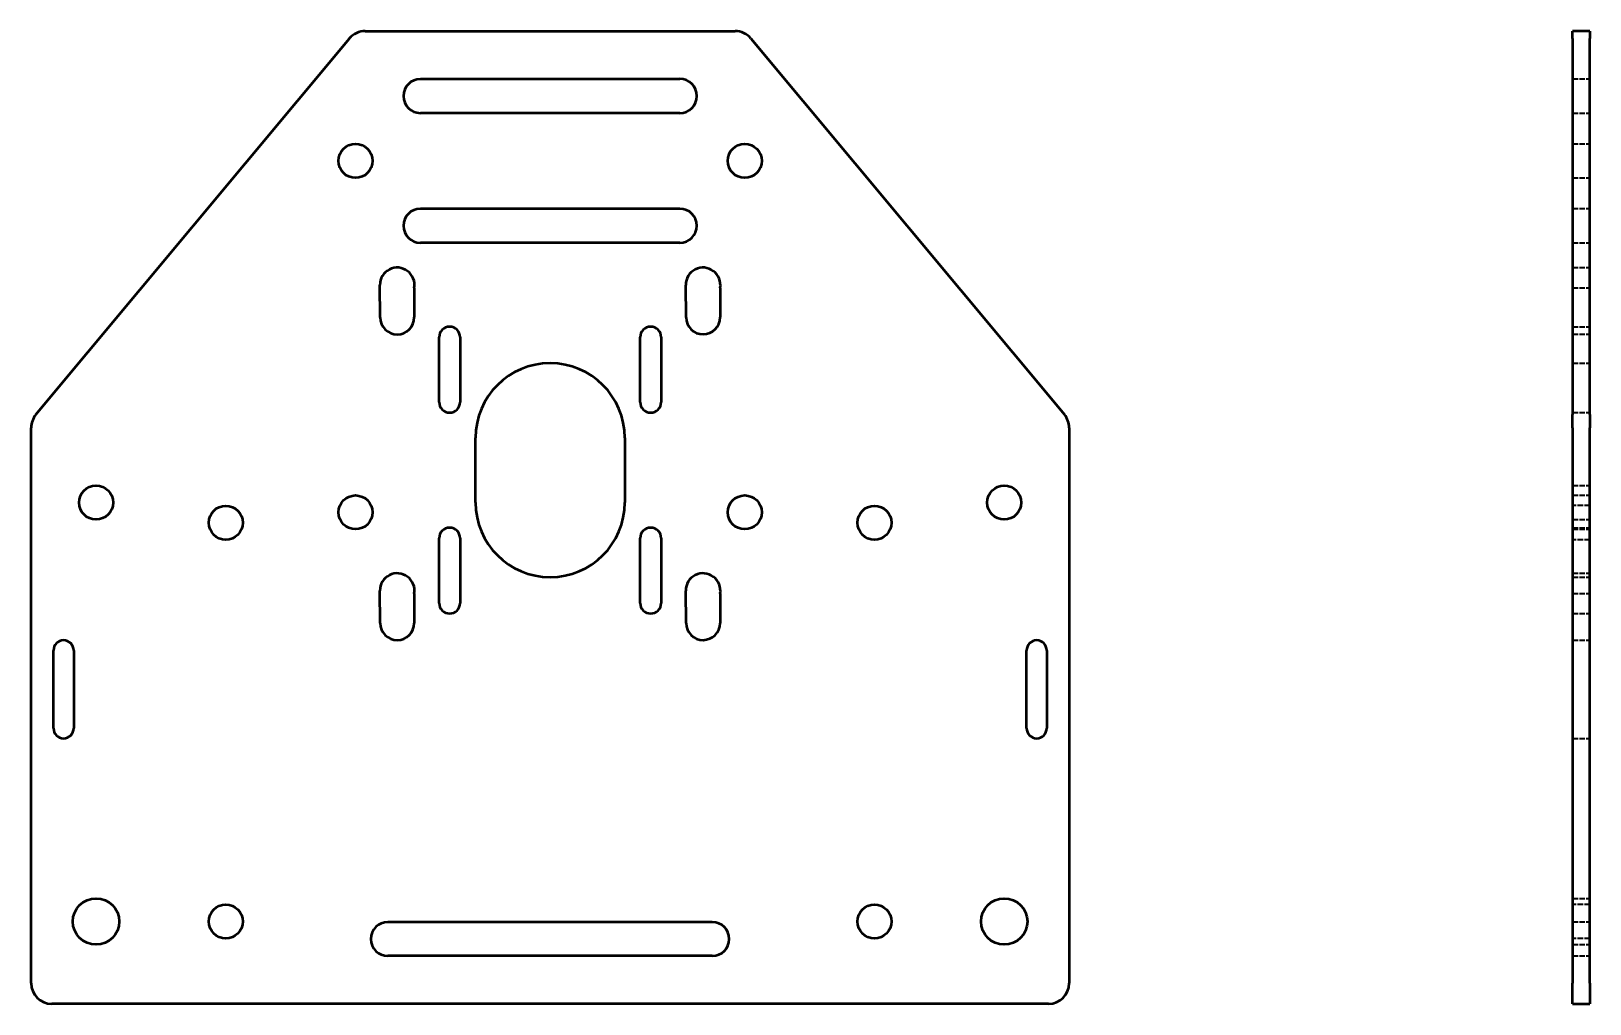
# Model space of a CAD drawing. Header units: millimetres. Extents: x 75 to 316, y 96 to 246.
import ezdxf

# ---------------------------------------------------------------- set-up
doc = ezdxf.new("R2010")
doc.units = ezdxf.units.MM
doc.linetypes.add('DASHED', pattern=[0.2067, 0.1654, -0.0413])
doc.layers.add('Hidden (ANSI)', color=7, linetype='DASHED', lineweight=35)
doc.layers.add('Visible (ANSI)', color=7, linetype='Continuous', lineweight=50)

msp = doc.modelspace()

# ---------------------------------------------------------------- linework, layer by layer
at = {"layer": 'Hidden (ANSI)', "ltscale": 5.060374}
for p, q in [((312.9, 239.05), (315.56, 239.05)), ((312.9, 233.8), (315.56, 233.8)), ((312.9, 229.05), (315.56, 229.05)), ((312.9, 223.8), (315.56, 223.8)), ((312.9, 219.05), (315.56, 219.05)), ((312.9, 213.8), (315.56, 213.8)), ((312.9, 209.96), (315.56, 209.96)), ((312.9, 206.82), (315.56, 206.82)), ((312.9, 200.84), (315.56, 200.84)), ((312.9, 199.67), (315.56, 199.67)), ((312.9, 195.22), (315.56, 195.22)), ((312.9, 187.59), (315.56, 187.59)), ((312.9, 176.35), (315.56, 176.35)), ((312.9, 174.85), (315.56, 174.85)), ((315.56, 173.25), (312.9, 173.25)), ((312.9, 171.1), (315.56, 171.1)), ((312.9, 169.85), (315.56, 169.85)), ((312.9, 169.6), (315.56, 169.6)), ((315.56, 168), (312.9, 168)), ((312.9, 162.82), (315.56, 162.82)), ((312.9, 162.22), (315.56, 162.22)), ((312.9, 159.68), (315.56, 159.68)), ((312.9, 156.6), (315.56, 156.6)), ((312.9, 152.53), (315.56, 152.53)), ((312.9, 152.48), (315.56, 152.48)), ((312.9, 137.36), (315.56, 137.36)), ((312.9, 112.69), (315.56, 112.69)), ((315.56, 111.75), (312.9, 111.75)), ((312.9, 109.05), (315.56, 109.05)), ((315.56, 106.5), (312.9, 106.5)), ((312.9, 105.55), (315.56, 105.55)), ((312.9, 103.8), (315.56, 103.8))]:
    msp.add_line(p, q, dxfattribs=at)
at = {"layer": 'Visible (ANSI)'}
for p, q in [((76.03, 187.3), (124.34, 245.28)), ((126.78, 246.42), (183.81, 246.42)), ((186.25, 245.28), (234.56, 187.3)), ((312.9, 245.28), (312.9, 246.42)), ((315.56, 246.42), (312.9, 246.42)), ((312.9, 245.28), (312.9, 187.3)), ((315.56, 246.42), (315.56, 245.28)), ((315.56, 187.3), (315.56, 245.28)), ((135.29, 239.05), (175.29, 239.05)), ((175.29, 233.8), (135.29, 233.8)), ((135.29, 219.05), (175.29, 219.05)), ((175.29, 213.8), (135.29, 213.8)), ((129.1, 202.27), (129.06, 207.27)), ((134.35, 206.82), (134.35, 202.29)), ((176.24, 202.27), (176.2, 207.27)), ((181.49, 206.82), (181.49, 202.29)), ((138.17, 189.22), (138.17, 199.22)), ((141.42, 199.22), (141.42, 189.22)), ((169.16, 189.22), (169.16, 199.22)), ((172.41, 199.22), (172.41, 189.22)), ((75.29, 99.6), (75.29, 185.27)), ((235.29, 185.27), (235.29, 99.6)), ((312.9, 185.27), (312.9, 187.3)), ((312.9, 185.27), (312.9, 99.6)), ((315.56, 187.3), (315.56, 185.27)), ((315.56, 99.6), (315.56, 185.27)), ((143.79, 173.72), (143.79, 183.72)), ((166.79, 183.72), (166.79, 173.72)), ((138.17, 158.23), (138.17, 168.23)), ((141.42, 168.23), (141.42, 158.23)), ((169.16, 158.23), (169.16, 168.23)), ((172.41, 168.23), (172.41, 158.23)), ((129.1, 155.13), (129.06, 160.13)), ((134.35, 159.68), (134.35, 155.15)), ((176.24, 155.13), (176.2, 160.13)), ((181.49, 159.68), (181.49, 155.15)), ((78.73, 138.92), (78.73, 150.92)), ((81.86, 150.92), (81.86, 138.92)), ((228.73, 138.92), (228.73, 150.92)), ((231.86, 150.92), (231.86, 138.92)), ((130.29, 109.05), (180.29, 109.05)), ((180.29, 103.8), (130.29, 103.8)), ((312.9, 96.42), (312.9, 99.6)), ((315.56, 99.6), (315.56, 96.42)), ((232.12, 96.42), (78.47, 96.42)), ((312.9, 96.42), (315.56, 96.42))]:
    msp.add_line(p, q, dxfattribs=at)
for centre, radius in [((125.29, 226.42), 2.63), ((185.29, 226.42), 2.63), ((85.29, 173.72), 2.62), ((225.29, 173.72), 2.62), ((105.29, 170.62), 2.62), ((125.29, 172.22), 2.62), ((185.29, 172.22), 2.62), ((205.29, 170.62), 2.62), ((85.29, 109.12), 3.57), ((105.29, 109.12), 2.62), ((205.29, 109.12), 2.62), ((225.29, 109.12), 3.57)]:
    msp.add_circle(centre, radius, dxfattribs=at)
for centre, radius, start, end in [((126.78, 243.25), 3.18, 90, 140.1944), ((183.81, 243.25), 3.18, 39.8056, 90), ((135.29, 236.42), 2.62, 90, 270), ((175.29, 236.42), 2.63, 270, 90), ((135.29, 216.42), 2.62, 90, 270), ((175.29, 216.42), 2.62, 270, 90), ((131.72, 207.29), 2.67, 349.8183, 180.4813), ((178.86, 207.29), 2.67, 349.8183, 180.4813), ((131.72, 202.29), 2.63, 180.4813, 0), ((178.86, 202.29), 2.62, 180.4813, 0), ((139.8, 199.22), 1.62, 0, 180), ((170.79, 199.22), 1.62, 0, 180), ((155.29, 183.72), 11.5, 0, 180), ((139.8, 189.22), 1.62, 180, 0), ((170.79, 189.22), 1.62, 180, 0), ((78.47, 185.27), 3.17, 140.1944, 180), ((232.12, 185.27), 3.18, 0, 39.8056), ((155.29, 173.72), 11.5, 180, 0), ((139.8, 168.23), 1.62, 0, 180), ((170.79, 168.23), 1.62, 0, 180), ((131.72, 160.15), 2.67, 349.8183, 180.4813), ((178.86, 160.15), 2.67, 349.8183, 180.4813), ((139.8, 158.23), 1.62, 180, 0), ((170.79, 158.23), 1.62, 180, 0), ((131.72, 155.15), 2.63, 180.4813, 0), ((178.86, 155.15), 2.62, 180.4813, 0), ((80.29, 150.92), 1.56, 0, 180), ((230.29, 150.92), 1.56, 0, 180), ((80.29, 138.92), 1.56, 180, 0), ((230.29, 138.92), 1.56, 180, 0), ((130.29, 106.42), 2.62, 90, 270), ((180.29, 106.42), 2.62, 270, 90), ((78.47, 99.6), 3.17, 180, 270), ((232.12, 99.6), 3.18, 270, 0)]:
    msp.add_arc(centre, radius, start, end, dxfattribs=at)

doc.saveas('drawing.dxf')
